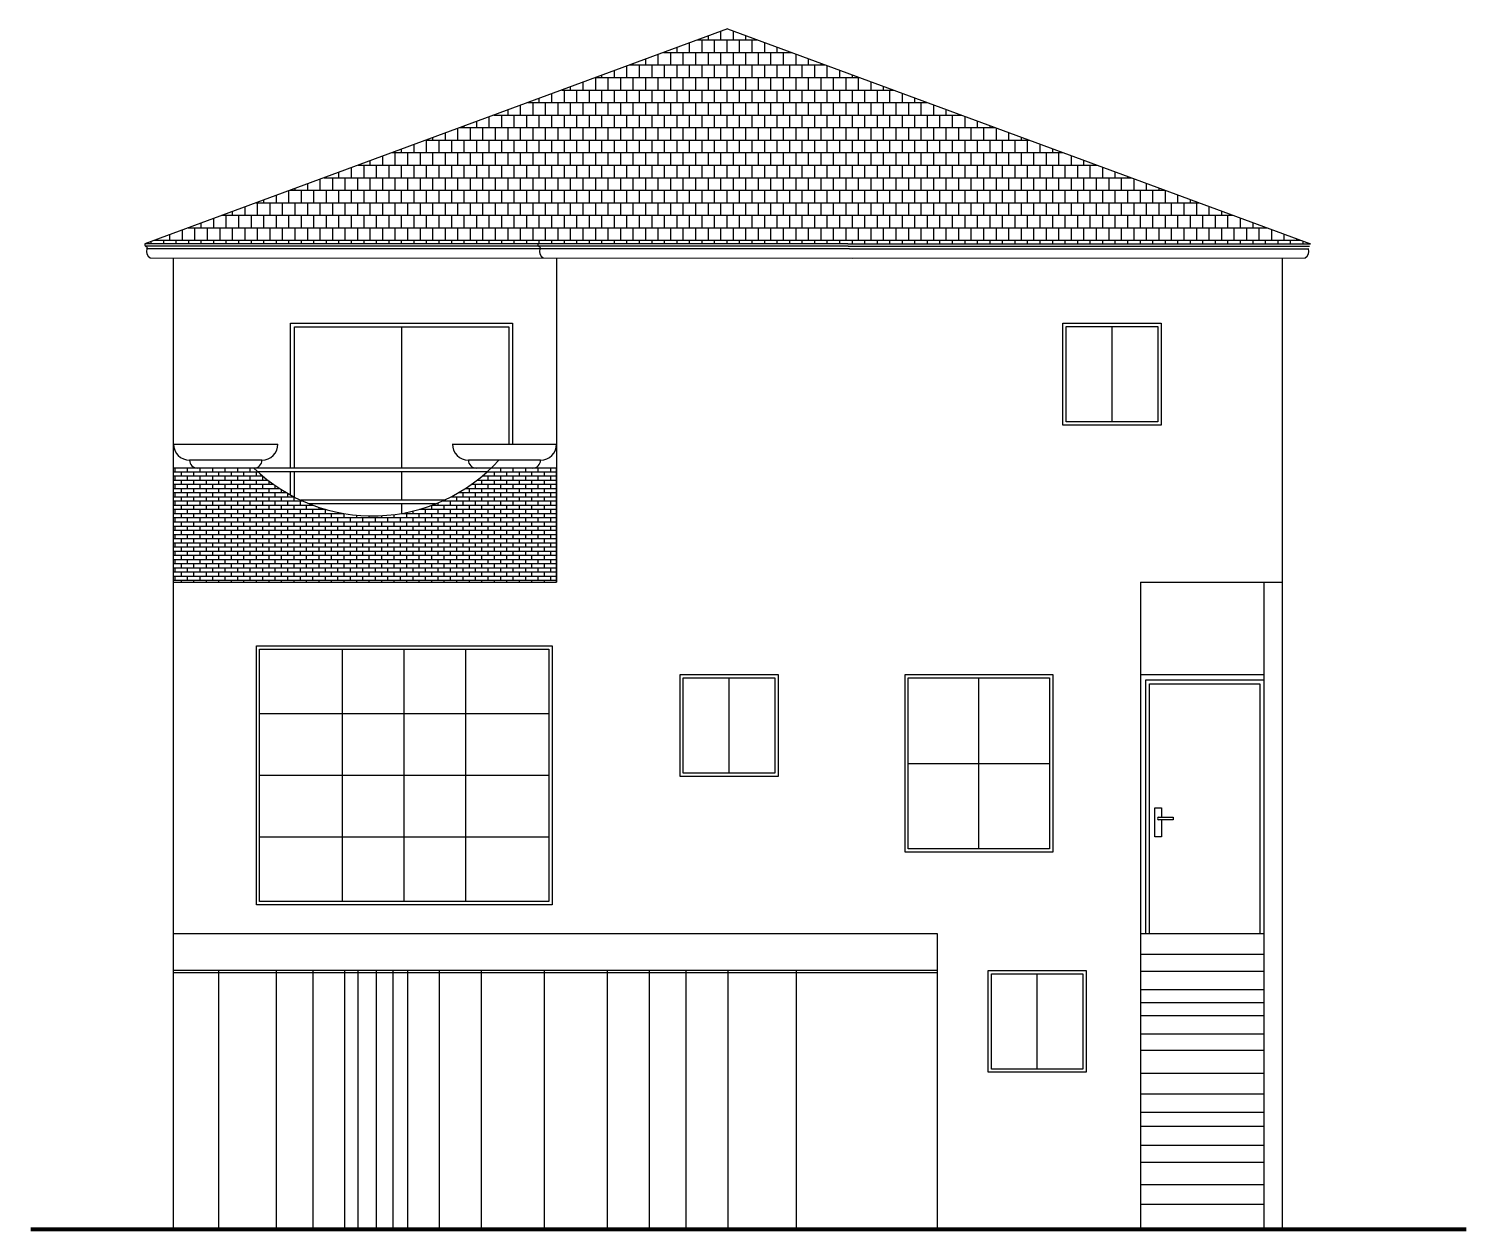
# Model space of a CAD drawing. Header units: millimetres. Extents: x -54.3 to 12.1, y 152.8 to 185.4.
# Drawn here: x -30.1 to -18.42, y 175.68 to 185.43 of the extents above; entities that cross this region are included whole.
import ezdxf

# ---------------------------------------------------------------- set-up
doc = ezdxf.new("R2010")
doc.units = ezdxf.units.MM
doc.header["$LTSCALE"] = 2
for name, color, linetype in [('AUXILIARES', 210, 'Continuous'), ('MUROS', 30, 'Continuous'), ('PISO EXTERIOR', 55, 'Continuous'), ('teja', 22, 'Continuous'), ('VENTANAS', 170, 'Continuous')]:
    doc.layers.add(name, color=color, linetype=linetype)

msp = doc.modelspace()

# ---------------------------------------------------------------- hatches: boundary and pattern name
at = {"layer": 'MUROS'}
h = msp.add_hatch(dxfattribs=at)
h.set_pattern_fill('AR-BRSTD', color=256, scale=0.0005, angle=360, style=0)
h.set_pattern_definition([(360, (-43.747102, 25.423578), (8e-18, 0.0338709), []), (90, (-43.7471, 25.42358), (-0.0508, 0.0338709), [0.0338709, -0.0338709])])
h.paths.add_polyline_path([(-28.274, 181.869), (-28.93, 181.869), (-28.93, 180.944), (-25.818, 180.944), (-25.818, 181.869), (-26.349, 181.869, -0.402899)])
at = {"layer": 'teja'}
h = msp.add_hatch(dxfattribs=at)
h.set_pattern_fill('AR-B88', color=256, scale=0.0005, angle=360, style=0)
h.set_pattern_definition([(360, (-57.09873, 25.42358), (2e-17, 0.1016), []), (90, (-57.098726, 25.42358), (-0.0508, 0.1016), [0.1016, -0.1016])])
h.paths.add_polyline_path([(-29.159, 183.688, 0.003615), (-29.159, 183.687), (-23.456, 183.688), (-19.701, 183.688), (-24.43, 185.432)])

# ---------------------------------------------------------------- linework, layer by layer
for p, q in [((-28.927, 182.064), (-28.079, 182.064)), ((-26.665, 182.064), (-25.817, 182.064)), ((-25.818, 181.869), (-28.93, 181.869)), ((-28.209, 181.934), (-28.796, 181.934)), ((-25.948, 181.934), (-26.534, 181.934)), ((-26.381, 181.839), (-28.242, 181.839)), ((-26.716, 181.608), (-27.892, 181.608)), ((-26.801, 181.578), (-27.822, 181.578))]:
    msp.add_line(p, q)
at = {"color": 8, "linetype": 'Continuous'}
for p, q in [((-21.08, 180.194), (-20.08, 180.194)), ((-21.038, 180.151), (-20.08, 180.151)), ((-21.038, 178.094), (-21.038, 180.151)), ((-21.006, 180.12), (-20.112, 180.12)), ((-21.006, 178.094), (-21.006, 180.12)), ((-20.112, 180.12), (-20.112, 178.094)), ((-20.08, 180.151), (-20.08, 178.094)), ((-20.963, 178.878), (-20.963, 179.112)), ((-20.963, 179.112), (-20.91, 179.112)), ((-20.91, 179.112), (-20.91, 179.038)), ((-20.932, 179.038), (-20.815, 179.038)), ((-20.815, 179.016), (-20.932, 179.016)), ((-20.91, 179.016), (-20.91, 178.878)), ((-20.815, 179.038), (-20.815, 179.016)), ((-20.91, 178.878), (-20.963, 178.878))]:
    msp.add_line(p, q, dxfattribs=at)
for centre, radius, start, end in [((-28.796, 182.064), 0.13, 180, 270), ((-28.209, 182.064), 0.13, 270, 0), ((-26.534, 182.064), 0.13, 180, 270), ((-25.948, 182.064), 0.13, 270, 0), ((-28.731, 181.934), 0.0652, 180, 270), ((-27.312, 182.87), 1.389, 226.1111, 317.6442), ((-28.274, 181.934), 0.0652, 270, 0), ((-26.469, 181.934), 0.0652, 180, 270), ((-26.013, 181.934), 0.0652, 270, 0)]:
    msp.add_arc(centre, radius, start, end)
msp.add_arc((-20.932, 179.027), 0.0106, 90, 270, dxfattribs=at)
at = {"layer": 'AUXILIARES'}
msp.add_line((-21.08, 180.194), (-20.08, 180.194), dxfattribs=at)
at = {"layer": 'MUROS'}
for p, q in [((-25.818, 183.573), (-25.818, 180.944)), ((-28.93, 181.869), (-28.93, 180.944)), ((-25.818, 180.944), (-25.818, 181.869)), ((-28.93, 180.944), (-25.818, 180.944)), ((-21.08, 180.944), (-19.93, 180.944)), ((-28.93, 178.094), (-22.73, 178.094)), ((-22.73, 178.094), (-22.73, 175.694))]:
    msp.add_line(p, q, dxfattribs=at)
for points in [[(-24.43, 185.432), (-29.159, 183.688)], [(-24.43, 185.432), (-19.701, 183.688)], [(-23.456, 183.688), (-29.159, 183.687)], [(-23.453, 183.668), (-29.153, 183.668)], [(-23.442, 183.648), (-29.143, 183.648)], [(-23.456, 183.688), (-19.701, 183.688)], [(-23.453, 183.668), (-19.708, 183.668)], [(-23.442, 183.648), (-19.715, 183.648)], [(-29.117, 183.574), (-23.417, 183.573)], [(-28.93, 183.574), (-28.93, 180.944)], [(-23.417, 183.573), (-19.743, 183.574)], [(-19.93, 183.574), (-19.93, 180.944)], [(-28.93, 180.944), (-28.93, 175.694)], [(-28.93, 180.944), (-25.818, 180.944)], [(-21.08, 180.944), (-21.08, 175.694)], [(-20.08, 180.944), (-20.08, 175.694)], [(-19.93, 180.944), (-19.93, 175.694)]]:
    msp.add_lwpolyline(points, dxfattribs=at)
for points in [[(-29.159, 183.687, 0.376341), (-29.144, 183.663)], [(-29.144, 183.647, 0.327753), (-29.117, 183.574)], [(-29.145, 183.647, 0.696878), (-29.144, 183.663)], [(-25.97, 183.687, 0.376341), (-25.954, 183.663)], [(-25.954, 183.647, 0.327753), (-25.928, 183.574)], [(-25.955, 183.647, 0.696878), (-25.954, 183.663)], [(-19.743, 183.574, 0.327753), (-19.716, 183.648)]]:
    msp.add_lwpolyline(points, format="xyb", dxfattribs=at)
at = {"layer": 'PISO EXTERIOR'}
for p, q in [((-21.08, 178.094), (-20.08, 178.094)), ((-21.08, 177.926), (-20.08, 177.926)), ((-21.08, 177.789), (-20.08, 177.789)), ((-21.08, 177.639), (-20.08, 177.639)), ((-21.08, 177.534), (-20.08, 177.534)), ((-21.08, 177.428), (-20.08, 177.428)), ((-21.08, 177.279), (-20.08, 177.279)), ((-21.08, 177.148), (-20.08, 177.148)), ((-21.08, 176.961), (-20.08, 176.961)), ((-21.08, 176.793), (-20.08, 176.793)), ((-21.08, 176.644), (-20.08, 176.644)), ((-21.08, 176.532), (-20.08, 176.532)), ((-21.08, 176.376), (-20.08, 176.376)), ((-21.08, 176.239), (-20.08, 176.239)), ((-21.08, 176.059), (-20.08, 176.059)), ((-21.08, 175.897), (-20.08, 175.897))]:
    msp.add_line(p, q, dxfattribs=at)
at = {"layer": 'PISO EXTERIOR', "const_width": 0.03}
msp.add_lwpolyline([(-30.086, 175.694), (-18.436, 175.694)], dxfattribs=at)
at = {"layer": 'VENTANAS'}
for p, q in [((-27.076, 183.014), (-27.076, 181.869)), ((-21.683, 182.244), (-21.683, 183.017)), ((-21.683, 183.017), (-20.939, 183.017)), ((-21.311, 182.244), (-21.311, 183.017)), ((-20.939, 183.017), (-20.939, 182.244)), ((-20.939, 182.244), (-21.683, 182.244)), ((-27.076, 181.839), (-27.076, 181.608)), ((-27.076, 181.578), (-27.076, 181.501)), ((-28.228, 178.354), (-28.228, 180.401)), ((-28.228, 180.401), (-25.881, 180.401)), ((-27.554, 178.354), (-27.554, 180.401)), ((-27.054, 178.354), (-27.054, 180.401)), ((-26.554, 178.354), (-26.554, 180.401)), ((-25.881, 180.401), (-25.881, 178.354)), ((-24.79, 180.167), (-24.047, 180.167)), ((-24.79, 179.394), (-24.79, 180.167)), ((-24.418, 179.394), (-24.418, 180.167)), ((-24.047, 180.167), (-24.047, 179.394)), ((-22.964, 180.167), (-21.818, 180.167)), ((-22.964, 178.781), (-22.964, 180.167)), ((-22.391, 178.781), (-22.391, 180.167)), ((-21.818, 180.167), (-21.818, 178.781)), ((-28.228, 179.877), (-25.881, 179.877)), ((-22.964, 179.474), (-21.818, 179.474)), ((-28.228, 179.377), (-25.881, 179.377)), ((-24.047, 179.394), (-24.79, 179.394)), ((-28.228, 178.877), (-25.881, 178.877)), ((-21.818, 178.781), (-22.964, 178.781)), ((-25.881, 178.354), (-28.228, 178.354)), ((-22.73, 177.794), (-28.93, 177.794)), ((-22.73, 177.774), (-28.93, 177.774)), ((-28.562, 177.794), (-28.562, 175.694)), ((-28.093, 177.794), (-28.093, 175.694)), ((-27.795, 177.794), (-27.795, 175.694)), ((-27.539, 177.794), (-27.539, 175.694)), ((-27.432, 177.794), (-27.432, 175.694)), ((-27.283, 177.794), (-27.283, 175.694)), ((-27.148, 177.794), (-27.148, 175.694)), ((-27.028, 177.794), (-27.028, 175.694)), ((-26.772, 177.794), (-26.772, 175.694)), ((-26.431, 177.794), (-26.431, 175.694)), ((-25.92, 177.794), (-25.92, 175.694)), ((-25.409, 177.794), (-25.409, 175.694)), ((-25.068, 177.794), (-25.068, 175.694)), ((-24.77, 177.794), (-24.77, 175.694)), ((-24.429, 177.794), (-24.429, 175.694)), ((-23.875, 177.794), (-23.875, 175.694)), ((-22.29, 176.994), (-22.29, 177.767)), ((-22.29, 177.767), (-21.547, 177.767)), ((-21.918, 176.994), (-21.918, 177.767)), ((-21.547, 177.767), (-21.547, 176.994)), ((-21.547, 176.994), (-22.29, 176.994))]:
    msp.add_line(p, q, dxfattribs=at)
msp.add_lwpolyline([(-19.715, 183.648, 0.915457), (-19.715, 183.648)], format="xyb", dxfattribs=at)
for points in [[(-27.976, 181.869), (-27.976, 183.044), (-26.176, 183.044), (-26.176, 182.064)], [(-27.946, 181.869), (-27.946, 183.014), (-26.206, 183.014), (-26.206, 182.064)], [(-27.976, 181.65), (-27.976, 181.839)], [(-27.946, 181.634), (-27.946, 181.839)]]:
    msp.add_lwpolyline(points, dxfattribs=at)
for points in [[(-20.913, 182.218), (-21.709, 182.218), (-21.709, 183.044), (-20.913, 183.044)], [(-25.854, 178.327), (-28.254, 178.327), (-28.254, 180.427), (-25.854, 180.427)], [(-24.02, 179.368), (-24.816, 179.368), (-24.816, 180.194), (-24.02, 180.194)], [(-21.791, 178.754), (-22.991, 178.754), (-22.991, 180.194), (-21.791, 180.194)], [(-21.52, 176.968), (-22.316, 176.968), (-22.316, 177.794), (-21.52, 177.794)]]:
    msp.add_lwpolyline(points, close=True, dxfattribs=at)

doc.saveas('drawing.dxf')
